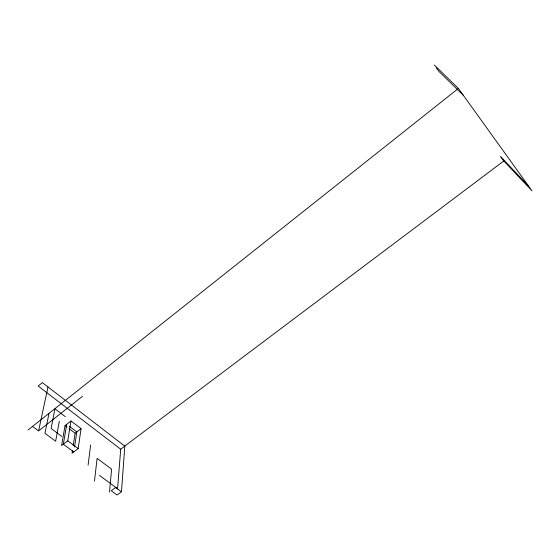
<?xml version="1.0" encoding="UTF-8"?>
<svg xmlns="http://www.w3.org/2000/svg" width="560" height="560" viewBox="0 0 560 560"><rect width="100%" height="100%" fill="white"/><g stroke="black" fill="none" stroke-linecap="round" stroke-linejoin="round"><path stroke-width="0.84" d="M121.471 491.778L115.668 487.515L111.265 490.756L117.075 494.998L121.471 491.778L124.81 446.152L42.364 382.627L38.164 386.029L120.701 449.239L117.551 488.95M109.515 492.044L111.594 469.168L97.097 458.353L94.486 481.11M88.095 465.087L90.657 444.92M72.422 450.765L72.037 453.264L78.162 448.567L81.067 428.631L70.994 420.987L65.037 425.649L61.593 445.585L67.732 440.825L70.994 420.987M74.536 446.929L76.818 431.928L69.419 426.349M73.199 445.753L75.131 433.237L81.067 428.631M66.731 424.319L63.336 444.227L73.78 451.934M59.29 421.33L55.65 441.21L44.954 433.335L48.965 413.56M47.999 386.967L38.605 430.934L82.453 396.326M28 430.024L458.388 88.431L532 190.82L503.797 160.986L500.647 156.639L528.682 186.214M124.733 446.089L503.797 160.986M120.701 449.239L124.81 446.152M99.463 475.391L117.488 488.628M32.501 426.454L38.416 430.794M61.796 436.422L51.121 428.491L54.943 408.814L65.261 416.633M67.732 440.825L78.162 448.567M65.037 425.649L67.053 427.161M69.069 428.68L75.131 433.237M434.294 65.002L458.388 88.431M463.344 95.326L438.949 71.428L436.212 67.648"/></g></svg>
